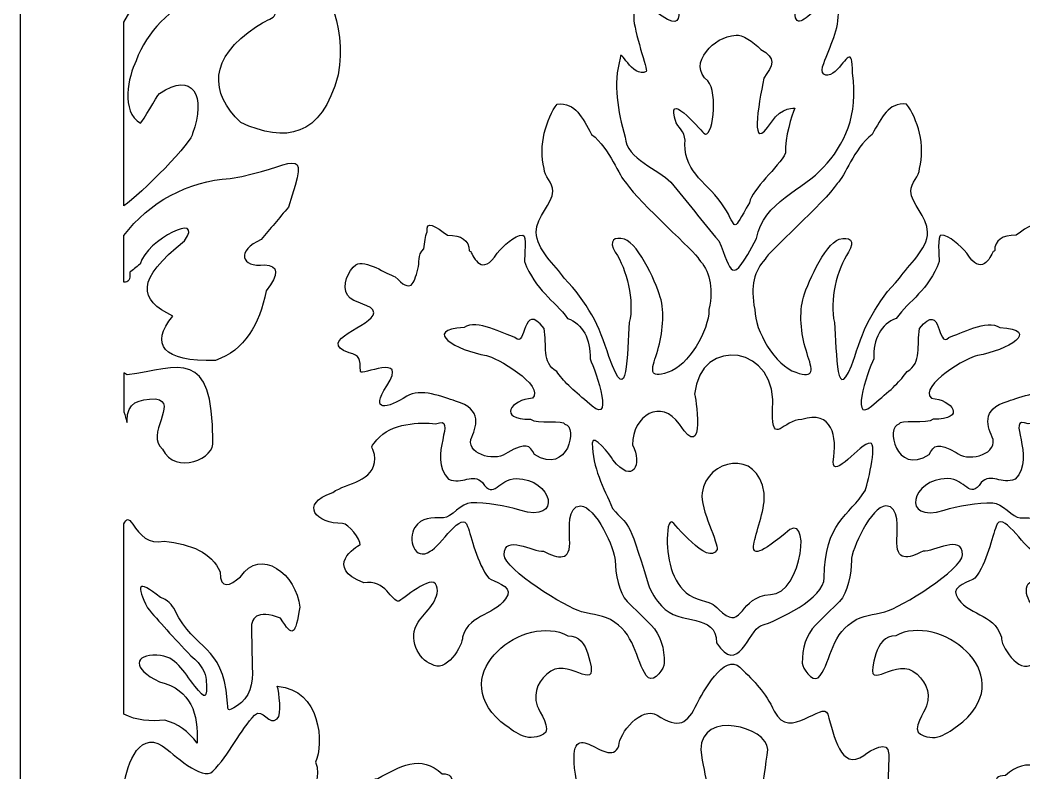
# Model space of a CAD drawing. Header units: centimetres. Extents: x 14.4 to 27, y -9 to -1.5.
# Drawn here: x 14.398 to 17.657, y -6.099 to -3.654 of the extents above; entities that cross this region are included whole.
import ezdxf

# ---------------------------------------------------------------- set-up
doc = ezdxf.new("R2010")
doc.units = ezdxf.units.CM
doc.header["$MEASUREMENT"] = 0
doc.layers.add('layer 1', color=7, linetype='Continuous')

msp = doc.modelspace()

# ---------------------------------------------------------------- linework, layer by layer
at = {"layer": 'layer 1', "color": 250, "lineweight": 30}
for points, knots in [([(14.66247, -9.00021), (14.66247, -9.00021), (14.39842, -9.00021), (14.39842, -9.00021), (14.39842, -9.00021), (14.39842, -9.00021), (14.39842, -1.48079), (14.39842, -1.48079), (14.39842, -1.48079), (14.39842, -1.48079), (26.99977, -1.48079), (26.99977, -1.48079), (26.99977, -1.48079), (26.99977, -1.48079), (26.99977, -9.00021), (26.99977, -9.00021), (26.99977, -9.00021), (26.99977, -9.00021), (14.66247, -9.00021), (14.66247, -9.00021)], [0, 0, 0, 0, 0.1666667, 0.1666667, 0.1666667, 0.1666667, 0.3333333, 0.3333333, 0.3333333, 0.3333333, 0.5, 0.5, 0.5, 0.5, 0.6666667, 0.6666667, 0.6666667, 0.6666667, 1, 1, 1, 1]), ([(14.73547, -4.25667), (14.78879, -4.22227), (14.9636, -4.04274), (14.95831, -4.02221), (14.95831, -4.02221), (15.00318, -3.9032), (14.95957, -3.81629), (14.85093, -3.89236), (14.85093, -3.89236), (14.8411, -3.90265), (14.79721, -3.9813), (14.78894, -3.98916), (14.78894, -3.98916), (14.72484, -3.95173), (14.74934, -3.83628), (14.77518, -3.78596), (14.77518, -3.78596), (14.80954, -3.68801), (14.88703, -3.62138), (14.97898, -3.56525), (14.97898, -3.56525), (15.08465, -3.50119), (15.15784, -3.5075), (15.20588, -3.58372), (15.20588, -3.58372), (15.24914, -3.65237), (15.2217, -3.63783), (15.16627, -3.67462), (15.16627, -3.67462), (15.00975, -3.77851), (15.0135, -3.88911), (15.11456, -3.98635), (15.11456, -3.98635), (15.25956, -4.05344), (15.37632, -4.0359), (15.43092, -3.8322), (15.43092, -3.8322), (15.45728, -3.65988), (15.39952, -3.52953), (15.2652, -3.43741), (15.2652, -3.43741), (15.02487, -3.32785), (14.8534, -3.44562), (14.73547, -3.66047), (14.73547, -3.66047), (14.73547, -3.66047), (14.73547, -4.25667), (14.73547, -4.25667)], [0, 0, 0, 0, 0.0769231, 0.0769231, 0.0769231, 0.0769231, 0.1538462, 0.1538462, 0.1538462, 0.1538462, 0.2307692, 0.2307692, 0.2307692, 0.2307692, 0.3076923, 0.3076923, 0.3076923, 0.3076923, 0.3846154, 0.3846154, 0.3846154, 0.3846154, 0.4615385, 0.4615385, 0.4615385, 0.4615385, 0.5384615, 0.5384615, 0.5384615, 0.5384615, 0.6153846, 0.6153846, 0.6153846, 0.6153846, 0.6923077, 0.6923077, 0.6923077, 0.6923077, 0.7692308, 0.7692308, 0.7692308, 0.7692308, 0.8461538, 0.8461538, 0.8461538, 0.8461538, 1, 1, 1, 1]), ([(16.72741, -3.40986), (16.75968, -3.5029), (16.85759, -3.49962), (16.86283, -3.5126), (16.86283, -3.5126), (16.89221, -3.51131), (16.9188, -3.54802), (16.91489, -3.58552), (16.91489, -3.58552), (16.89429, -3.78344), (17.03056, -3.49488), (17.05445, -3.63332), (17.05445, -3.63332), (17.05445, -3.69496), (17.02123, -3.7489), (17.00335, -3.8054), (17.00335, -3.8054), (16.99313, -3.83879), (17.02634, -3.83879), (17.04423, -3.82082), (17.04423, -3.82082), (17.08255, -3.78229), (17.10044, -3.73605), (17.10044, -3.82595), (17.10044, -3.82595), (17.12096, -3.96215), (17.07332, -4.06151), (17.00591, -4.1316), (17.00591, -4.1316), (16.94531, -4.20283), (16.80863, -4.24577), (16.78874, -4.36276), (16.78874, -4.36276), (16.70255, -4.52813), (16.70943, -4.46815), (16.6661, -4.37047), (16.6661, -4.37047), (16.61159, -4.30796), (16.56475, -4.2429), (16.51024, -4.1804), (16.51024, -4.1804), (16.47192, -4.1393), (16.36717, -4.10591), (16.36206, -4.034), (16.36206, -4.034), (16.33899, -3.94838), (16.32192, -3.86276), (16.34673, -3.77715), (16.34673, -3.77715), (16.34418, -3.73862), (16.38505, -3.84393), (16.43104, -3.82082), (16.43104, -3.82082), (16.43615, -3.81824), (16.39016, -3.68725), (16.39016, -3.64616), (16.39016, -3.64616), (16.39016, -3.55883), (16.44126, -3.61277), (16.48214, -3.64102), (16.48214, -3.64102), (16.58945, -3.71294), (16.49492, -3.53828), (16.55112, -3.5203), (16.55112, -3.5203), (16.63672, -3.52673), (16.6759, -3.43084), (16.72741, -3.40986)], [0, 0, 0, 0, 0.0555556, 0.0555556, 0.0555556, 0.0555556, 0.1111111, 0.1111111, 0.1111111, 0.1111111, 0.1666667, 0.1666667, 0.1666667, 0.1666667, 0.2222222, 0.2222222, 0.2222222, 0.2222222, 0.2777778, 0.2777778, 0.2777778, 0.2777778, 0.3333333, 0.3333333, 0.3333333, 0.3333333, 0.3888889, 0.3888889, 0.3888889, 0.3888889, 0.4444444, 0.4444444, 0.4444444, 0.4444444, 0.5, 0.5, 0.5, 0.5, 0.5555556, 0.5555556, 0.5555556, 0.5555556, 0.6111111, 0.6111111, 0.6111111, 0.6111111, 0.6666667, 0.6666667, 0.6666667, 0.6666667, 0.7222222, 0.7222222, 0.7222222, 0.7222222, 0.7777778, 0.7777778, 0.7777778, 0.7777778, 0.8333333, 0.8333333, 0.8333333, 0.8333333, 0.8888889, 0.8888889, 0.8888889, 0.8888889, 1, 1, 1, 1]), ([(16.80243, -3.74904), (16.7786, -3.72382), (16.74018, -3.70004), (16.72231, -3.70266), (16.72231, -3.70266), (16.68333, -3.70546), (16.64728, -3.72746), (16.62689, -3.75571), (16.62689, -3.75571), (16.59975, -3.78762), (16.59749, -3.82421), (16.63033, -3.85164), (16.63033, -3.85164), (16.6661, -3.88759), (16.64566, -4.04941), (16.61755, -4.02116), (16.61755, -4.02116), (16.60223, -4.00575), (16.4898, -3.87218), (16.52813, -3.98776), (16.52813, -3.98776), (16.54095, -4.01083), (16.56025, -4.01969), (16.55623, -4.05711), (16.55623, -4.05711), (16.55572, -4.15246), (16.63375, -4.18382), (16.68316, -4.26072), (16.68316, -4.26072), (16.72876, -4.3317), (16.70657, -4.3482), (16.76574, -4.24718), (16.76574, -4.24718), (16.77604, -4.1998), (16.8586, -4.13337), (16.88327, -4.08536), (16.88327, -4.08536), (16.87998, -4.03574), (16.90344, -3.96374), (16.91287, -3.93968), (16.91287, -3.93968), (16.91542, -3.93968), (16.87049, -3.93383), (16.83728, -3.9852), (16.83728, -3.9852), (16.76334, -4.09572), (16.79597, -3.9306), (16.81221, -3.84207), (16.81221, -3.84207), (16.84201, -3.80132), (16.85456, -3.77691), (16.80243, -3.74904)], [0, 0, 0, 0, 0.0714286, 0.0714286, 0.0714286, 0.0714286, 0.1428571, 0.1428571, 0.1428571, 0.1428571, 0.2142857, 0.2142857, 0.2142857, 0.2142857, 0.2857143, 0.2857143, 0.2857143, 0.2857143, 0.3571429, 0.3571429, 0.3571429, 0.3571429, 0.4285714, 0.4285714, 0.4285714, 0.4285714, 0.5, 0.5, 0.5, 0.5, 0.5714286, 0.5714286, 0.5714286, 0.5714286, 0.6428571, 0.6428571, 0.6428571, 0.6428571, 0.7142857, 0.7142857, 0.7142857, 0.7142857, 0.7857143, 0.7857143, 0.7857143, 0.7857143, 0.8571429, 0.8571429, 0.8571429, 0.8571429, 1, 1, 1, 1]), ([(16.14178, -3.92669), (16.10666, -3.9724), (16.07926, -4.06258), (16.09986, -4.13564), (16.09986, -4.13564), (16.09986, -4.16198), (16.12781, -4.18129), (16.12781, -4.20939), (16.12781, -4.20939), (16.12781, -4.24977), (16.07366, -4.29191), (16.07366, -4.34284), (16.07366, -4.34284), (16.07366, -4.39902), (16.13654, -4.44994), (16.16449, -4.49209), (16.16449, -4.49209), (16.23938, -4.5693), (16.27982, -4.64658), (16.30946, -4.74669), (16.30946, -4.74669), (16.3742, -4.93036), (16.36714, -4.73006), (16.37583, -4.63607), (16.37583, -4.63607), (16.3933, -4.56583), (16.3671, -4.46224), (16.33042, -4.4078), (16.33042, -4.4078), (16.30597, -4.37093), (16.32867, -4.35513), (16.36011, -4.36566), (16.36011, -4.36566), (16.40902, -4.38147), (16.4684, -4.52018), (16.47888, -4.56233), (16.47888, -4.56233), (16.49111, -4.61676), (16.48237, -4.68348), (16.46491, -4.73615), (16.46491, -4.73615), (16.44745, -4.79059), (16.43696, -4.81868), (16.50159, -4.79761), (16.50159, -4.79761), (16.56797, -4.77654), (16.63434, -4.66241), (16.63434, -4.59393), (16.63434, -4.59393), (16.65064, -4.51725), (16.63491, -4.46633), (16.60115, -4.43063), (16.60115, -4.43063), (16.59488, -4.40993), (16.40772, -4.24743), (16.3671, -4.1848), (16.3671, -4.1848), (16.34077, -4.16054), (16.31428, -4.07319), (16.25357, -4.02502), (16.25357, -4.02502), (16.22184, -3.96997), (16.20204, -3.92138), (16.14178, -3.92669)], [0, 0, 0, 0, 0.0588235, 0.0588235, 0.0588235, 0.0588235, 0.1176471, 0.1176471, 0.1176471, 0.1176471, 0.1764706, 0.1764706, 0.1764706, 0.1764706, 0.2352941, 0.2352941, 0.2352941, 0.2352941, 0.2941176, 0.2941176, 0.2941176, 0.2941176, 0.3529412, 0.3529412, 0.3529412, 0.3529412, 0.4117647, 0.4117647, 0.4117647, 0.4117647, 0.4705882, 0.4705882, 0.4705882, 0.4705882, 0.5294118, 0.5294118, 0.5294118, 0.5294118, 0.5882353, 0.5882353, 0.5882353, 0.5882353, 0.6470588, 0.6470588, 0.6470588, 0.6470588, 0.7058824, 0.7058824, 0.7058824, 0.7058824, 0.7647059, 0.7647059, 0.7647059, 0.7647059, 0.8235294, 0.8235294, 0.8235294, 0.8235294, 0.8823529, 0.8823529, 0.8823529, 0.8823529, 1, 1, 1, 1]), ([(17.2758, -3.92669), (17.31092, -3.9724), (17.33831, -4.06258), (17.31772, -4.13564), (17.31772, -4.13564), (17.31772, -4.16198), (17.28977, -4.18129), (17.28977, -4.20939), (17.28977, -4.20939), (17.28977, -4.24977), (17.34392, -4.29191), (17.34392, -4.34284), (17.34392, -4.34284), (17.34392, -4.39902), (17.28104, -4.44994), (17.25309, -4.49209), (17.25309, -4.49209), (17.1782, -4.5693), (17.13776, -4.64658), (17.10812, -4.74669), (17.10812, -4.74669), (17.04338, -4.93036), (17.05045, -4.73006), (17.04175, -4.63607), (17.04175, -4.63607), (17.02428, -4.56583), (17.05048, -4.46224), (17.08716, -4.4078), (17.08716, -4.4078), (17.11161, -4.37093), (17.08891, -4.35513), (17.05746, -4.36566), (17.05746, -4.36566), (17.00856, -4.38147), (16.94917, -4.52018), (16.9387, -4.56233), (16.9387, -4.56233), (16.92647, -4.61676), (16.9352, -4.68348), (16.95267, -4.73615), (16.95267, -4.73615), (16.97014, -4.79059), (16.98062, -4.81868), (16.91599, -4.79761), (16.91599, -4.79761), (16.84962, -4.77654), (16.78324, -4.66241), (16.78324, -4.59393), (16.78324, -4.59393), (16.76694, -4.51725), (16.78266, -4.46633), (16.81643, -4.43063), (16.81643, -4.43063), (16.8227, -4.40993), (17.00985, -4.24743), (17.05048, -4.1848), (17.05048, -4.1848), (17.07681, -4.16054), (17.10329, -4.07319), (17.16401, -4.02502), (17.16401, -4.02502), (17.19574, -3.96997), (17.21553, -3.92138), (17.2758, -3.92669)], [0, 0, 0, 0, 0.0588235, 0.0588235, 0.0588235, 0.0588235, 0.1176471, 0.1176471, 0.1176471, 0.1176471, 0.1764706, 0.1764706, 0.1764706, 0.1764706, 0.2352941, 0.2352941, 0.2352941, 0.2352941, 0.2941176, 0.2941176, 0.2941176, 0.2941176, 0.3529412, 0.3529412, 0.3529412, 0.3529412, 0.4117647, 0.4117647, 0.4117647, 0.4117647, 0.4705882, 0.4705882, 0.4705882, 0.4705882, 0.5294118, 0.5294118, 0.5294118, 0.5294118, 0.5882353, 0.5882353, 0.5882353, 0.5882353, 0.6470588, 0.6470588, 0.6470588, 0.6470588, 0.7058824, 0.7058824, 0.7058824, 0.7058824, 0.7647059, 0.7647059, 0.7647059, 0.7647059, 0.8235294, 0.8235294, 0.8235294, 0.8235294, 0.8823529, 0.8823529, 0.8823529, 0.8823529, 1, 1, 1, 1]), ([(14.73547, -4.50452), (14.75029, -4.50686), (14.75667, -4.49615), (14.75463, -4.47239), (14.75463, -4.47239), (14.76428, -4.46575), (14.7753, -4.45702), (14.7877, -4.44614), (14.7877, -4.44614), (14.80961, -4.36593), (14.99786, -4.27608), (14.93261, -4.37054), (14.93261, -4.37054), (14.77327, -4.49706), (14.78178, -4.56217), (14.89452, -4.61491), (14.89452, -4.61491), (14.81818, -4.70614), (14.86092, -4.76495), (15.03314, -4.75894), (15.03314, -4.75894), (15.12654, -4.72596), (15.17476, -4.64357), (15.19763, -4.53346), (15.19763, -4.53346), (15.23955, -4.47839), (15.23781, -4.45016), (15.19241, -4.44875), (15.19241, -4.44875), (15.11391, -4.45862), (15.10043, -4.40173), (15.18066, -4.36664), (15.18066, -4.36664), (15.21025, -4.33101), (15.23984, -4.29708), (15.26944, -4.26145), (15.26944, -4.26145), (15.34455, -4.03493), (15.2881, -4.1367), (15.08073, -4.1679), (15.08073, -4.1679), (14.94196, -4.17745), (14.8169, -4.24464), (14.73547, -4.35376), (14.73547, -4.35376), (14.73547, -4.35376), (14.73547, -4.50452), (14.73547, -4.50452)], [0, 0, 0, 0, 0.0769231, 0.0769231, 0.0769231, 0.0769231, 0.1538462, 0.1538462, 0.1538462, 0.1538462, 0.2307692, 0.2307692, 0.2307692, 0.2307692, 0.3076923, 0.3076923, 0.3076923, 0.3076923, 0.3846154, 0.3846154, 0.3846154, 0.3846154, 0.4615385, 0.4615385, 0.4615385, 0.4615385, 0.5384615, 0.5384615, 0.5384615, 0.5384615, 0.6153846, 0.6153846, 0.6153846, 0.6153846, 0.6923077, 0.6923077, 0.6923077, 0.6923077, 0.7692308, 0.7692308, 0.7692308, 0.7692308, 0.8461538, 0.8461538, 0.8461538, 0.8461538, 1, 1, 1, 1]), ([(15.94658, -4.41053), (15.89861, -4.48841), (15.87016, -4.42509), (15.86112, -4.40505), (15.86112, -4.40505), (15.85937, -4.40417), (15.85572, -4.4043), (15.85576, -4.40221), (15.85576, -4.40221), (15.85638, -4.37096), (15.83088, -4.35068), (15.78583, -4.3527), (15.78583, -4.3527), (15.74713, -4.32358), (15.71478, -4.30224), (15.71932, -4.34108), (15.71932, -4.34108), (15.71419, -4.3566), (15.71143, -4.376), (15.70937, -4.39622), (15.70937, -4.39622), (15.68664, -4.4177), (15.6958, -4.44148), (15.68982, -4.4622), (15.68982, -4.4622), (15.67565, -4.5113), (15.66875, -4.54331), (15.61569, -4.48729), (15.61569, -4.48729), (15.58842, -4.47998), (15.51933, -4.42881), (15.48842, -4.44892), (15.48842, -4.44892), (15.4648, -4.46536), (15.44116, -4.51654), (15.46116, -4.54761), (15.46116, -4.54761), (15.47934, -4.57502), (15.54661, -4.57685), (15.54661, -4.60427), (15.54661, -4.60427), (15.54661, -4.6463), (15.35208, -4.69565), (15.46661, -4.73403), (15.46661, -4.73403), (15.50115, -4.745), (15.50297, -4.7523), (15.50297, -4.79434), (15.50297, -4.79434), (15.50297, -4.81262), (15.66115, -4.73037), (15.58842, -4.84186), (15.58842, -4.84186), (15.53206, -4.92776), (15.59024, -4.91679), (15.65387, -4.87476), (15.65387, -4.87476), (15.69568, -4.84734), (15.77386, -4.87841), (15.81204, -4.89121), (15.81204, -4.89121), (15.90355, -4.9174), (15.87809, -4.97589), (15.86112, -5.01549), (15.86112, -5.01549), (15.85144, -5.0691), (15.94961, -5.0892), (15.98112, -5.05752), (15.98112, -5.05752), (16.04088, -5.02411), (16.0532, -5.034), (16.06838, -5.06483), (16.06838, -5.06483), (16.17806, -5.13361), (16.20964, -4.97223), (16.16656, -4.96614), (16.16656, -4.96614), (16.16656, -4.94969), (16.07384, -4.96797), (16.05566, -4.94969), (16.05566, -4.94969), (15.94517, -4.95203), (15.99304, -4.88528), (16.06111, -4.88207), (16.06111, -4.88207), (16.10486, -4.84064), (15.93979, -4.74588), (15.91203, -4.74316), (15.91203, -4.74316), (15.81371, -4.7269), (15.70172, -4.65988), (15.83931, -4.65178), (15.83931, -4.65178), (15.88112, -4.62437), (15.96657, -4.67189), (16.00475, -4.68468), (16.00475, -4.68468), (16.04382, -4.72442), (16.02563, -4.56085), (16.09929, -4.65544), (16.09929, -4.65544), (16.11, -4.70962), (16.0903, -4.76607), (16.14012, -4.79537), (16.14012, -4.79537), (16.1608, -4.82406), (16.19115, -4.85492), (16.23928, -4.89304), (16.23928, -4.89304), (16.33429, -4.99065), (16.26763, -4.79265), (16.24838, -4.75413), (16.24838, -4.75413), (16.2503, -4.68946), (16.2248, -4.64075), (16.17565, -4.62254), (16.17565, -4.62254), (16.13232, -4.56405), (16.07111, -4.53116), (16.03566, -4.43795), (16.03566, -4.43795), (16.03566, -4.42333), (16.04293, -4.35205), (16.03021, -4.35205), (16.03021, -4.35205), (16.00294, -4.35205), (15.96839, -4.38677), (15.94658, -4.41053)], [0, 0, 0, 0, 0.030303, 0.030303, 0.030303, 0.030303, 0.0606061, 0.0606061, 0.0606061, 0.0606061, 0.0909091, 0.0909091, 0.0909091, 0.0909091, 0.1212121, 0.1212121, 0.1212121, 0.1212121, 0.1515152, 0.1515152, 0.1515152, 0.1515152, 0.1818182, 0.1818182, 0.1818182, 0.1818182, 0.2121212, 0.2121212, 0.2121212, 0.2121212, 0.2424242, 0.2424242, 0.2424242, 0.2424242, 0.2727273, 0.2727273, 0.2727273, 0.2727273, 0.3030303, 0.3030303, 0.3030303, 0.3030303, 0.3333333, 0.3333333, 0.3333333, 0.3333333, 0.3636364, 0.3636364, 0.3636364, 0.3636364, 0.3939394, 0.3939394, 0.3939394, 0.3939394, 0.4242424, 0.4242424, 0.4242424, 0.4242424, 0.4545455, 0.4545455, 0.4545455, 0.4545455, 0.4848485, 0.4848485, 0.4848485, 0.4848485, 0.5151515, 0.5151515, 0.5151515, 0.5151515, 0.5454545, 0.5454545, 0.5454545, 0.5454545, 0.5757576, 0.5757576, 0.5757576, 0.5757576, 0.6060606, 0.6060606, 0.6060606, 0.6060606, 0.6363636, 0.6363636, 0.6363636, 0.6363636, 0.6666667, 0.6666667, 0.6666667, 0.6666667, 0.6969697, 0.6969697, 0.6969697, 0.6969697, 0.7272727, 0.7272727, 0.7272727, 0.7272727, 0.7575758, 0.7575758, 0.7575758, 0.7575758, 0.7878788, 0.7878788, 0.7878788, 0.7878788, 0.8181818, 0.8181818, 0.8181818, 0.8181818, 0.8484848, 0.8484848, 0.8484848, 0.8484848, 0.8787879, 0.8787879, 0.8787879, 0.8787879, 0.9090909, 0.9090909, 0.9090909, 0.9090909, 0.9393939, 0.9393939, 0.9393939, 0.9393939, 1, 1, 1, 1]), ([(17.471, -4.41053), (17.51897, -4.48841), (17.54741, -4.42509), (17.55645, -4.40505), (17.55645, -4.40505), (17.55821, -4.40417), (17.56186, -4.4043), (17.56182, -4.40221), (17.56182, -4.40221), (17.5612, -4.37096), (17.5867, -4.35068), (17.63174, -4.3527), (17.63174, -4.3527), (17.67044, -4.32358), (17.7028, -4.30224), (17.69826, -4.34108), (17.69826, -4.34108), (17.70339, -4.3566), (17.70615, -4.376), (17.70822, -4.39622), (17.70822, -4.39622), (17.73094, -4.4177), (17.72178, -4.44148), (17.72776, -4.4622), (17.72776, -4.4622), (17.74192, -4.5113), (17.74882, -4.54331), (17.80189, -4.48729), (17.80189, -4.48729), (17.82916, -4.47998), (17.89824, -4.42881), (17.92915, -4.44892), (17.92915, -4.44892), (17.95279, -4.46536), (17.97642, -4.51654), (17.95642, -4.54761), (17.95642, -4.54761), (17.93824, -4.57502), (17.87097, -4.57685), (17.87097, -4.60427), (17.87097, -4.60427), (17.87097, -4.6463), (18.0655, -4.69565), (17.95097, -4.73403), (17.95097, -4.73403), (17.91643, -4.745), (17.91461, -4.7523), (17.91461, -4.79434), (17.91461, -4.79434), (17.91461, -4.81262), (17.75644, -4.73037), (17.82916, -4.84186), (17.82916, -4.84186), (17.88552, -4.92776), (17.82734, -4.91679), (17.76371, -4.87476), (17.76371, -4.87476), (17.72189, -4.84734), (17.64372, -4.87841), (17.60554, -4.89121), (17.60554, -4.89121), (17.51403, -4.9174), (17.53948, -4.97589), (17.55645, -5.01549), (17.55645, -5.01549), (17.56615, -5.0691), (17.46797, -5.0892), (17.43646, -5.05752), (17.43646, -5.05752), (17.3767, -5.02411), (17.36438, -5.034), (17.34919, -5.06483), (17.34919, -5.06483), (17.23952, -5.13361), (17.20794, -4.97223), (17.25102, -4.96614), (17.25102, -4.96614), (17.25102, -4.94969), (17.34374, -4.96797), (17.36192, -4.94969), (17.36192, -4.94969), (17.4724, -4.95203), (17.42454, -4.88528), (17.35646, -4.88207), (17.35646, -4.88207), (17.31271, -4.84064), (17.4778, -4.74588), (17.50555, -4.74316), (17.50555, -4.74316), (17.60386, -4.7269), (17.71586, -4.65988), (17.57827, -4.65178), (17.57827, -4.65178), (17.53646, -4.62437), (17.451, -4.67189), (17.41282, -4.68468), (17.41282, -4.68468), (17.37375, -4.72442), (17.39194, -4.56085), (17.31828, -4.65544), (17.31828, -4.65544), (17.30758, -4.70962), (17.32727, -4.76607), (17.27746, -4.79537), (17.27746, -4.79537), (17.25678, -4.82406), (17.22643, -4.85492), (17.1783, -4.89304), (17.1783, -4.89304), (17.08329, -4.99065), (17.14995, -4.79265), (17.16921, -4.75413), (17.16921, -4.75413), (17.16729, -4.68946), (17.19278, -4.64075), (17.24193, -4.62254), (17.24193, -4.62254), (17.28525, -4.56405), (17.34647, -4.53116), (17.38192, -4.43795), (17.38192, -4.43795), (17.38192, -4.42333), (17.37464, -4.35205), (17.38737, -4.35205), (17.38737, -4.35205), (17.41465, -4.35205), (17.44919, -4.38677), (17.471, -4.41053)], [0, 0, 0, 0, 0.030303, 0.030303, 0.030303, 0.030303, 0.0606061, 0.0606061, 0.0606061, 0.0606061, 0.0909091, 0.0909091, 0.0909091, 0.0909091, 0.1212121, 0.1212121, 0.1212121, 0.1212121, 0.1515152, 0.1515152, 0.1515152, 0.1515152, 0.1818182, 0.1818182, 0.1818182, 0.1818182, 0.2121212, 0.2121212, 0.2121212, 0.2121212, 0.2424242, 0.2424242, 0.2424242, 0.2424242, 0.2727273, 0.2727273, 0.2727273, 0.2727273, 0.3030303, 0.3030303, 0.3030303, 0.3030303, 0.3333333, 0.3333333, 0.3333333, 0.3333333, 0.3636364, 0.3636364, 0.3636364, 0.3636364, 0.3939394, 0.3939394, 0.3939394, 0.3939394, 0.4242424, 0.4242424, 0.4242424, 0.4242424, 0.4545455, 0.4545455, 0.4545455, 0.4545455, 0.4848485, 0.4848485, 0.4848485, 0.4848485, 0.5151515, 0.5151515, 0.5151515, 0.5151515, 0.5454545, 0.5454545, 0.5454545, 0.5454545, 0.5757576, 0.5757576, 0.5757576, 0.5757576, 0.6060606, 0.6060606, 0.6060606, 0.6060606, 0.6363636, 0.6363636, 0.6363636, 0.6363636, 0.6666667, 0.6666667, 0.6666667, 0.6666667, 0.6969697, 0.6969697, 0.6969697, 0.6969697, 0.7272727, 0.7272727, 0.7272727, 0.7272727, 0.7575758, 0.7575758, 0.7575758, 0.7575758, 0.7878788, 0.7878788, 0.7878788, 0.7878788, 0.8181818, 0.8181818, 0.8181818, 0.8181818, 0.8484848, 0.8484848, 0.8484848, 0.8484848, 0.8787879, 0.8787879, 0.8787879, 0.8787879, 0.9090909, 0.9090909, 0.9090909, 0.9090909, 0.9393939, 0.9393939, 0.9393939, 0.9393939, 1, 1, 1, 1]), ([(16.5876, -4.86912), (16.60455, -4.67695), (16.86402, -4.70783), (16.84019, -4.92502), (16.84019, -4.92502), (16.84019, -5.04), (16.87514, -4.95057), (16.9355, -4.95057), (16.9355, -4.95057), (17.03398, -4.92049), (17.05199, -5.00436), (17.03717, -5.0879), (17.03717, -5.0879), (17.03717, -5.14859), (17.12613, -5.02722), (17.1579, -5.02722), (17.1579, -5.02722), (17.18332, -5.02722), (17.14519, -5.17414), (17.14202, -5.18053), (17.14202, -5.18053), (17.09119, -5.26373), (17.00857, -5.28563), (17.00857, -5.46479), (17.00857, -5.46479), (17.00857, -5.53186), (16.85925, -5.60213), (16.80206, -5.62129), (16.80206, -5.62129), (16.76394, -5.63407), (16.72898, -5.78737), (16.65909, -5.67559), (16.65909, -5.67559), (16.65909, -5.57695), (16.53906, -5.62305), (16.48012, -5.55616), (16.48012, -5.55616), (16.46292, -5.53663), (16.44565, -5.51229), (16.43681, -5.48401), (16.43681, -5.48401), (16.36772, -5.25333), (16.3748, -5.30635), (16.3216, -5.23946), (16.3216, -5.23946), (16.29263, -5.1715), (16.25559, -5.10922), (16.25559, -5.02722), (16.25559, -5.02722), (16.25559, -4.99209), (16.31596, -5.06874), (16.32231, -5.08152), (16.32231, -5.08152), (16.38797, -5.16562), (16.41975, -5.09535), (16.38586, -5.03361), (16.38586, -5.03361), (16.38586, -4.93779), (16.48117, -4.8803), (16.53836, -4.96654), (16.53836, -4.96654), (16.62732, -5.10068), (16.58919, -4.86433), (16.5876, -4.86912)], [0, 0, 0, 0, 0.0588235, 0.0588235, 0.0588235, 0.0588235, 0.1176471, 0.1176471, 0.1176471, 0.1176471, 0.1764706, 0.1764706, 0.1764706, 0.1764706, 0.2352941, 0.2352941, 0.2352941, 0.2352941, 0.2941176, 0.2941176, 0.2941176, 0.2941176, 0.3529412, 0.3529412, 0.3529412, 0.3529412, 0.4117647, 0.4117647, 0.4117647, 0.4117647, 0.4705882, 0.4705882, 0.4705882, 0.4705882, 0.5294118, 0.5294118, 0.5294118, 0.5294118, 0.5882353, 0.5882353, 0.5882353, 0.5882353, 0.6470588, 0.6470588, 0.6470588, 0.6470588, 0.7058824, 0.7058824, 0.7058824, 0.7058824, 0.7647059, 0.7647059, 0.7647059, 0.7647059, 0.8235294, 0.8235294, 0.8235294, 0.8235294, 0.8823529, 0.8823529, 0.8823529, 0.8823529, 1, 1, 1, 1]), ([(14.73547, -4.79964), (14.73915, -4.80175), (14.74278, -4.80397), (14.74636, -4.80633), (14.74636, -4.80633), (14.91677, -4.78176), (15.02386, -4.71335), (15.02378, -5.02115), (15.02378, -5.02115), (15.03695, -5.07615), (14.90026, -5.13435), (14.86074, -5.04705), (14.86074, -5.04705), (14.80235, -5.0012), (14.91414, -4.89372), (14.83851, -4.88428), (14.83851, -4.88428), (14.78293, -4.88428), (14.74587, -4.89538), (14.74587, -4.95457), (14.74587, -4.95457), (14.74587, -4.97018), (14.74345, -4.95075), (14.73547, -4.9259), (14.73547, -4.9259), (14.73547, -4.9259), (14.73547, -4.79964), (14.73547, -4.79964)], [0, 0, 0, 0, 0.125, 0.125, 0.125, 0.125, 0.25, 0.25, 0.25, 0.25, 0.375, 0.375, 0.375, 0.375, 0.5, 0.5, 0.5, 0.5, 0.625, 0.625, 0.625, 0.625, 0.75, 0.75, 0.75, 0.75, 1, 1, 1, 1]), ([(15.78946, -5.14456), (15.71614, -5.07215), (15.82585, -4.93505), (15.74665, -4.96492), (15.74665, -4.96492), (15.69926, -4.95949), (15.60119, -4.96056), (15.55679, -5.01732), (15.55679, -5.01732), (15.52515, -5.04913), (15.54935, -5.03603), (15.54935, -5.0772), (15.54935, -5.0772), (15.54935, -5.15392), (15.46, -5.15579), (15.41346, -5.1876), (15.41346, -5.1876), (15.30156, -5.22689), (15.36044, -5.28864), (15.44511, -5.28865), (15.44511, -5.28865), (15.46558, -5.28865), (15.50281, -5.34104), (15.50281, -5.35788), (15.50281, -5.35788), (15.48857, -5.36181), (15.384, -5.43238), (15.51398, -5.48139), (15.51398, -5.48139), (15.58441, -5.46816), (15.6045, -5.54369), (15.62752, -5.54126), (15.62752, -5.54126), (15.63497, -5.53939), (15.73734, -5.4477), (15.75038, -5.49074), (15.75038, -5.49074), (15.76527, -5.53565), (15.71129, -5.57682), (15.69081, -5.60863), (15.69081, -5.60863), (15.65406, -5.65915), (15.69283, -5.73275), (15.73362, -5.74523), (15.73362, -5.74523), (15.7771, -5.77908), (15.83833, -5.68339), (15.83414, -5.65728), (15.83414, -5.65728), (15.8602, -5.57495), (15.94583, -5.59179), (15.98119, -5.52068), (15.98119, -5.52068), (15.99422, -5.49261), (15.93465, -5.47577), (15.91976, -5.46641), (15.91976, -5.46641), (15.88067, -5.41626), (15.86391, -5.33118), (15.85089, -5.298), (15.85089, -5.298), (15.83478, -5.24003), (15.76156, -5.36539), (15.7299, -5.37847), (15.7299, -5.37847), (15.67778, -5.41402), (15.65544, -5.3373), (15.67965, -5.30174), (15.67965, -5.30174), (15.70198, -5.26806), (15.73362, -5.26993), (15.77271, -5.26993), (15.77271, -5.26993), (15.79692, -5.26993), (15.83228, -5.22128), (15.86206, -5.22128), (15.86206, -5.22128), (15.91046, -5.22128), (15.9756, -5.23064), (16.02028, -5.24561), (16.02028, -5.24561), (16.16303, -5.28864), (16.1264, -5.14269), (16.00911, -5.14269), (16.00911, -5.14269), (15.94955, -5.14269), (15.93837, -5.2138), (15.89929, -5.15579), (15.89929, -5.15579), (15.86763, -5.12215), (15.83349, -5.16396), (15.78946, -5.14456)], [0, 0, 0, 0, 0.0416667, 0.0416667, 0.0416667, 0.0416667, 0.0833333, 0.0833333, 0.0833333, 0.0833333, 0.125, 0.125, 0.125, 0.125, 0.1666667, 0.1666667, 0.1666667, 0.1666667, 0.2083333, 0.2083333, 0.2083333, 0.2083333, 0.25, 0.25, 0.25, 0.25, 0.2916667, 0.2916667, 0.2916667, 0.2916667, 0.3333333, 0.3333333, 0.3333333, 0.3333333, 0.375, 0.375, 0.375, 0.375, 0.4166667, 0.4166667, 0.4166667, 0.4166667, 0.4583333, 0.4583333, 0.4583333, 0.4583333, 0.5, 0.5, 0.5, 0.5, 0.5416667, 0.5416667, 0.5416667, 0.5416667, 0.5833333, 0.5833333, 0.5833333, 0.5833333, 0.625, 0.625, 0.625, 0.625, 0.6666667, 0.6666667, 0.6666667, 0.6666667, 0.7083333, 0.7083333, 0.7083333, 0.7083333, 0.75, 0.75, 0.75, 0.75, 0.7916667, 0.7916667, 0.7916667, 0.7916667, 0.8333333, 0.8333333, 0.8333333, 0.8333333, 0.875, 0.875, 0.875, 0.875, 0.9166667, 0.9166667, 0.9166667, 0.9166667, 1, 1, 1, 1]), ([(17.62811, -5.14456), (17.70143, -5.07215), (17.59173, -4.93505), (17.67093, -4.96492), (17.67093, -4.96492), (17.71833, -4.95949), (17.81639, -4.96056), (17.86079, -5.01732), (17.86079, -5.01732), (17.89244, -5.04913), (17.86824, -5.03603), (17.86824, -5.0772), (17.86824, -5.0772), (17.86824, -5.15392), (17.95758, -5.15579), (18.00412, -5.1876), (18.00412, -5.1876), (18.11603, -5.22689), (18.05714, -5.28864), (17.97247, -5.28865), (17.97247, -5.28865), (17.95199, -5.28865), (17.91477, -5.34104), (17.91477, -5.35788), (17.91477, -5.35788), (17.92901, -5.36181), (18.03358, -5.43238), (17.9036, -5.48139), (17.9036, -5.48139), (17.83317, -5.46816), (17.81308, -5.54369), (17.79005, -5.54126), (17.79005, -5.54126), (17.78261, -5.53939), (17.68023, -5.4477), (17.6672, -5.49074), (17.6672, -5.49074), (17.65231, -5.53565), (17.70629, -5.57682), (17.72677, -5.60863), (17.72677, -5.60863), (17.76352, -5.65915), (17.72475, -5.73275), (17.68395, -5.74523), (17.68395, -5.74523), (17.64049, -5.77908), (17.57925, -5.68339), (17.58344, -5.65728), (17.58344, -5.65728), (17.55738, -5.57495), (17.47176, -5.59179), (17.43639, -5.52068), (17.43639, -5.52068), (17.42336, -5.49261), (17.48293, -5.47577), (17.49781, -5.46641), (17.49781, -5.46641), (17.53692, -5.41626), (17.55366, -5.33118), (17.56668, -5.298), (17.56668, -5.298), (17.5828, -5.24003), (17.65602, -5.36539), (17.68767, -5.37847), (17.68767, -5.37847), (17.73979, -5.41402), (17.76213, -5.3373), (17.73794, -5.30174), (17.73794, -5.30174), (17.7156, -5.26806), (17.68395, -5.26993), (17.64487, -5.26993), (17.64487, -5.26993), (17.62067, -5.26993), (17.5853, -5.22128), (17.55552, -5.22128), (17.55552, -5.22128), (17.50712, -5.22128), (17.44197, -5.23064), (17.3973, -5.24561), (17.3973, -5.24561), (17.25455, -5.28864), (17.29117, -5.14269), (17.40847, -5.14269), (17.40847, -5.14269), (17.46804, -5.14269), (17.4792, -5.2138), (17.51829, -5.15579), (17.51829, -5.15579), (17.54995, -5.12215), (17.58408, -5.16396), (17.62811, -5.14456)], [0, 0, 0, 0, 0.0416667, 0.0416667, 0.0416667, 0.0416667, 0.0833333, 0.0833333, 0.0833333, 0.0833333, 0.125, 0.125, 0.125, 0.125, 0.1666667, 0.1666667, 0.1666667, 0.1666667, 0.2083333, 0.2083333, 0.2083333, 0.2083333, 0.25, 0.25, 0.25, 0.25, 0.2916667, 0.2916667, 0.2916667, 0.2916667, 0.3333333, 0.3333333, 0.3333333, 0.3333333, 0.375, 0.375, 0.375, 0.375, 0.4166667, 0.4166667, 0.4166667, 0.4166667, 0.4583333, 0.4583333, 0.4583333, 0.4583333, 0.5, 0.5, 0.5, 0.5, 0.5416667, 0.5416667, 0.5416667, 0.5416667, 0.5833333, 0.5833333, 0.5833333, 0.5833333, 0.625, 0.625, 0.625, 0.625, 0.6666667, 0.6666667, 0.6666667, 0.6666667, 0.7083333, 0.7083333, 0.7083333, 0.7083333, 0.75, 0.75, 0.75, 0.75, 0.7916667, 0.7916667, 0.7916667, 0.7916667, 0.8333333, 0.8333333, 0.8333333, 0.8333333, 0.875, 0.875, 0.875, 0.875, 0.9166667, 0.9166667, 0.9166667, 0.9166667, 1, 1, 1, 1]), ([(16.612, -5.18909), (16.62735, -5.0792), (16.79421, -5.04424), (16.81324, -5.1897), (16.81324, -5.1897), (16.82557, -5.28387), (16.69233, -5.47661), (16.88149, -5.32106), (16.88149, -5.32106), (16.97045, -5.23163), (16.93868, -5.51909), (16.83383, -5.51909), (16.83383, -5.51909), (16.73275, -5.52591), (16.74386, -5.63341), (16.67876, -5.5786), (16.67876, -5.5786), (16.64533, -5.55048), (16.65258, -5.54865), (16.60954, -5.53803), (16.60954, -5.53803), (16.53199, -5.51891), (16.50474, -5.43878), (16.49982, -5.36638), (16.49982, -5.36638), (16.49737, -5.33031), (16.50013, -5.28273), (16.51294, -5.28273), (16.51294, -5.28273), (16.5193, -5.28273), (16.63198, -5.43079), (16.66057, -5.3733), (16.66057, -5.3733), (16.66799, -5.3559), (16.60466, -5.24173), (16.612, -5.18909)], [0, 0, 0, 0, 0.1, 0.1, 0.1, 0.1, 0.2, 0.2, 0.2, 0.2, 0.3, 0.3, 0.3, 0.3, 0.4, 0.4, 0.4, 0.4, 0.5, 0.5, 0.5, 0.5, 0.6, 0.6, 0.6, 0.6, 0.7, 0.7, 0.7, 0.7, 0.8, 0.8, 0.8, 0.8, 1, 1, 1, 1]), ([(16.21816, -5.23156), (16.17223, -5.23156), (16.18227, -5.30661), (16.18227, -5.3398), (16.18227, -5.3398), (16.18708, -5.4139), (16.14496, -5.40331), (16.09758, -5.37877), (16.09758, -5.37877), (16.06312, -5.38165), (15.96981, -5.32104), (15.96981, -5.39031), (15.96981, -5.39031), (15.96981, -5.43784), (16.1711, -5.56232), (16.22103, -5.57504), (16.22103, -5.57504), (16.26123, -5.58802), (16.29137, -5.58225), (16.3287, -5.60967), (16.3287, -5.60967), (16.39775, -5.65297), (16.39981, -5.7511), (16.43781, -5.79007), (16.43781, -5.79007), (16.4579, -5.80305), (16.48948, -5.75832), (16.48948, -5.74244), (16.48948, -5.74244), (16.48948, -5.69482), (16.478, -5.65008), (16.44642, -5.61833), (16.44642, -5.61833), (16.42057, -5.59283), (16.39473, -5.56734), (16.3689, -5.54185), (16.3689, -5.54185), (16.34162, -5.51442), (16.33014, -5.44948), (16.33014, -5.40907), (16.33014, -5.40907), (16.33014, -5.37281), (16.26524, -5.23156), (16.21816, -5.23156)], [0, 0, 0, 0, 0.0833333, 0.0833333, 0.0833333, 0.0833333, 0.1666667, 0.1666667, 0.1666667, 0.1666667, 0.25, 0.25, 0.25, 0.25, 0.3333333, 0.3333333, 0.3333333, 0.3333333, 0.4166667, 0.4166667, 0.4166667, 0.4166667, 0.5, 0.5, 0.5, 0.5, 0.5833333, 0.5833333, 0.5833333, 0.5833333, 0.6666667, 0.6666667, 0.6666667, 0.6666667, 0.75, 0.75, 0.75, 0.75, 0.8333333, 0.8333333, 0.8333333, 0.8333333, 1, 1, 1, 1]), ([(17.20865, -5.23156), (17.25459, -5.23156), (17.24454, -5.30661), (17.24454, -5.3398), (17.24454, -5.3398), (17.23973, -5.4139), (17.28186, -5.40331), (17.32924, -5.37877), (17.32924, -5.37877), (17.36369, -5.38165), (17.45701, -5.32104), (17.45701, -5.39031), (17.45701, -5.39031), (17.45701, -5.43784), (17.25571, -5.56232), (17.20578, -5.57504), (17.20578, -5.57504), (17.16559, -5.58802), (17.13544, -5.58225), (17.09812, -5.60967), (17.09812, -5.60967), (17.02906, -5.65297), (17.02701, -5.7511), (16.98901, -5.79007), (16.98901, -5.79007), (16.96892, -5.80305), (16.93733, -5.75832), (16.93733, -5.74244), (16.93733, -5.74244), (16.93733, -5.69482), (16.94882, -5.65008), (16.9804, -5.61833), (16.9804, -5.61833), (17.00624, -5.59283), (17.03208, -5.56734), (17.05792, -5.54185), (17.05792, -5.54185), (17.08519, -5.51442), (17.09668, -5.44948), (17.09668, -5.40907), (17.09668, -5.40907), (17.09668, -5.37281), (17.16157, -5.23156), (17.20865, -5.23156)], [0, 0, 0, 0, 0.0833333, 0.0833333, 0.0833333, 0.0833333, 0.1666667, 0.1666667, 0.1666667, 0.1666667, 0.25, 0.25, 0.25, 0.25, 0.3333333, 0.3333333, 0.3333333, 0.3333333, 0.4166667, 0.4166667, 0.4166667, 0.4166667, 0.5, 0.5, 0.5, 0.5, 0.5833333, 0.5833333, 0.5833333, 0.5833333, 0.6666667, 0.6666667, 0.6666667, 0.6666667, 0.75, 0.75, 0.75, 0.75, 0.8333333, 0.8333333, 0.8333333, 0.8333333, 1, 1, 1, 1]), ([(14.73547, -5.90731), (14.77571, -5.92966), (14.82156, -5.93072), (14.86851, -5.92757), (14.86851, -5.92757), (14.91066, -5.93777), (14.94473, -5.96412), (14.97326, -6.00154), (14.97326, -6.00154), (14.97673, -5.9067), (14.9563, -5.82931), (14.85063, -5.80258), (14.85063, -5.80258), (14.75865, -5.75954), (14.76974, -5.71286), (14.84247, -5.71618), (14.84247, -5.71618), (14.90862, -5.71919), (14.92632, -5.7688), (14.96607, -5.81701), (14.96607, -5.81701), (15.00169, -5.86018), (15.00604, -5.86162), (15.00201, -5.79654), (15.00201, -5.79654), (15.00059, -5.77382), (14.99, -5.74883), (14.95283, -5.71841), (14.95283, -5.71841), (14.89715, -5.66025), (14.84696, -5.60463), (14.81147, -5.56208), (14.81147, -5.56208), (14.77652, -5.48969), (14.77601, -5.46674), (14.85442, -5.52902), (14.85442, -5.52902), (14.87678, -5.53626), (14.89199, -5.55147), (14.90204, -5.57214), (14.90204, -5.57214), (14.96558, -5.70294), (15.05577, -5.68069), (15.07103, -5.86101), (15.07103, -5.86101), (15.07393, -5.89533), (15.06713, -5.90381), (15.10377, -5.87988), (15.10377, -5.87988), (15.14249, -5.85459), (15.15634, -5.811), (15.15211, -5.75412), (15.15211, -5.75412), (15.15126, -5.71671), (15.1504, -5.6793), (15.14955, -5.64189), (15.14955, -5.64189), (15.14534, -5.59247), (15.16665, -5.56742), (15.24409, -5.59598), (15.24409, -5.59598), (15.28291, -5.66203), (15.29201, -5.65012), (15.30599, -5.56027), (15.30599, -5.56027), (15.29733, -5.45501), (15.17809, -5.36208), (15.11378, -5.46212), (15.11378, -5.46212), (15.07962, -5.49037), (15.04945, -5.50616), (15.04736, -5.44549), (15.04736, -5.44549), (15.02053, -5.38269), (14.95312, -5.35564), (14.86595, -5.34601), (14.86595, -5.34601), (14.81408, -5.35763), (14.78819, -5.326), (14.76419, -5.29127), (14.76419, -5.29127), (14.74883, -5.26905), (14.74437, -5.27298), (14.73547, -5.28932), (14.73547, -5.28932), (14.73547, -5.28932), (14.73547, -5.90731), (14.73547, -5.90731)], [0, 0, 0, 0, 0.0434783, 0.0434783, 0.0434783, 0.0434783, 0.0869565, 0.0869565, 0.0869565, 0.0869565, 0.1304348, 0.1304348, 0.1304348, 0.1304348, 0.173913, 0.173913, 0.173913, 0.173913, 0.2173913, 0.2173913, 0.2173913, 0.2173913, 0.2608696, 0.2608696, 0.2608696, 0.2608696, 0.3043478, 0.3043478, 0.3043478, 0.3043478, 0.3478261, 0.3478261, 0.3478261, 0.3478261, 0.3913043, 0.3913043, 0.3913043, 0.3913043, 0.4347826, 0.4347826, 0.4347826, 0.4347826, 0.4782609, 0.4782609, 0.4782609, 0.4782609, 0.5217391, 0.5217391, 0.5217391, 0.5217391, 0.5652174, 0.5652174, 0.5652174, 0.5652174, 0.6086957, 0.6086957, 0.6086957, 0.6086957, 0.6521739, 0.6521739, 0.6521739, 0.6521739, 0.6956522, 0.6956522, 0.6956522, 0.6956522, 0.7391304, 0.7391304, 0.7391304, 0.7391304, 0.7826087, 0.7826087, 0.7826087, 0.7826087, 0.826087, 0.826087, 0.826087, 0.826087, 0.8695652, 0.8695652, 0.8695652, 0.8695652, 0.9130435, 0.9130435, 0.9130435, 0.9130435, 1, 1, 1, 1]), ([(16.24129, -5.71136), (16.23156, -5.67987), (16.21343, -5.6531), (16.17643, -5.6531), (16.17643, -5.6531), (16.04041, -5.57694), (15.77471, -5.77115), (15.95919, -5.93302), (15.95919, -5.93302), (16.00661, -5.96532), (16.03874, -6.00223), (16.09687, -5.97301), (16.09687, -5.97301), (16.12595, -5.95917), (16.08311, -5.89918), (16.07699, -5.88073), (16.07699, -5.88073), (16.06169, -5.83305), (16.08311, -5.79306), (16.12135, -5.76845), (16.12135, -5.76845), (16.18785, -5.72389), (16.28621, -5.85671), (16.24129, -5.71136)], [0, 0, 0, 0, 0.1428571, 0.1428571, 0.1428571, 0.1428571, 0.2857143, 0.2857143, 0.2857143, 0.2857143, 0.4285714, 0.4285714, 0.4285714, 0.4285714, 0.5714286, 0.5714286, 0.5714286, 0.5714286, 0.7142857, 0.7142857, 0.7142857, 0.7142857, 1, 1, 1, 1]), ([(17.17628, -5.71136), (17.18601, -5.67987), (17.20414, -5.6531), (17.24114, -5.6531), (17.24114, -5.6531), (17.37718, -5.57694), (17.64287, -5.77115), (17.4584, -5.93302), (17.4584, -5.93302), (17.41097, -5.96532), (17.37884, -6.00223), (17.3207, -5.97301), (17.3207, -5.97301), (17.29163, -5.95917), (17.33447, -5.89918), (17.34059, -5.88073), (17.34059, -5.88073), (17.35589, -5.83305), (17.33447, -5.79306), (17.29622, -5.76845), (17.29622, -5.76845), (17.22973, -5.72389), (17.13137, -5.85671), (17.17628, -5.71136)], [0, 0, 0, 0, 0.1428571, 0.1428571, 0.1428571, 0.1428571, 0.2857143, 0.2857143, 0.2857143, 0.2857143, 0.4285714, 0.4285714, 0.4285714, 0.4285714, 0.5714286, 0.5714286, 0.5714286, 0.5714286, 0.7142857, 0.7142857, 0.7142857, 0.7142857, 1, 1, 1, 1]), ([(16.82517, -6.02232), (16.81702, -6.11698), (16.76973, -6.26548), (16.85223, -6.34553), (16.85223, -6.34553), (16.86615, -6.33829), (16.88323, -6.32116), (16.90057, -6.30196), (16.90057, -6.30196), (16.88773, -6.22477), (16.99203, -6.16351), (16.98584, -6.28385), (16.98584, -6.28385), (16.98584, -6.30875), (16.91774, -6.40154), (16.96726, -6.42644), (16.96726, -6.42644), (17.00132, -6.442), (17.06942, -6.39956), (17.06942, -6.4649), (17.06942, -6.4649), (17.06942, -6.49914), (17.03537, -6.57693), (17.06633, -6.57693), (17.06633, -6.57693), (17.15299, -6.57693), (17.2892, -6.46802), (17.33254, -6.40267), (17.33254, -6.40267), (17.36659, -6.34977), (17.37897, -6.18795), (17.29539, -6.18795), (17.29539, -6.18795), (17.19634, -6.18795), (17.218, -6.13504), (17.218, -6.03857), (17.218, -6.03857), (17.218, -5.98567), (17.15919, -6.02613), (17.13752, -6.04169), (17.13752, -6.04169), (17.06013, -6.09459), (17.04156, -5.97634), (17.01989, -5.90787), (17.01989, -5.90787), (17.00441, -5.8612), (16.89607, -5.99812), (16.84654, -5.89854), (16.84654, -5.89854), (16.81558, -5.83319), (16.78463, -5.80518), (16.7351, -5.75539), (16.7351, -5.75539), (16.68557, -5.7056), (16.61128, -5.84252), (16.5958, -5.87364), (16.5958, -5.87364), (16.56485, -5.93899), (16.53699, -5.95766), (16.46579, -5.91099), (16.46579, -5.91099), (16.41626, -5.87987), (16.34197, -5.97011), (16.34197, -6.01057), (16.34197, -6.01057), (16.30743, -6.10077), (16.16264, -5.8684), (16.20409, -6.12571), (16.20409, -6.12571), (16.20409, -6.1755), (16.27387, -6.20662), (16.18101, -6.18795), (16.18101, -6.18795), (16.04611, -6.14862), (16.05184, -6.2269), (16.07885, -6.33732), (16.07885, -6.33732), (16.07885, -6.40267), (16.15624, -6.51158), (16.21195, -6.53025), (16.21195, -6.53025), (16.23672, -6.53648), (16.37688, -6.58856), (16.38926, -6.56055), (16.38926, -6.56055), (16.37424, -6.56517), (16.31376, -6.39735), (16.41316, -6.43067), (16.41316, -6.43067), (16.44969, -6.44936), (16.49214, -6.44653), (16.48715, -6.3843), (16.48715, -6.3843), (16.46239, -6.3314), (16.42388, -6.32742), (16.4053, -6.24962), (16.4053, -6.24962), (16.41184, -6.19491), (16.49011, -6.18803), (16.48746, -6.22218), (16.48746, -6.22218), (16.50913, -6.22218), (16.56287, -6.41369), (16.60001, -6.30166), (16.60001, -6.30166), (16.65614, -6.15955), (16.61682, -6.12109), (16.60818, -6.02301), (16.60818, -6.02301), (16.60818, -5.89231), (16.82517, -5.94919), (16.82517, -6.02232)], [0, 0, 0, 0, 0.0344828, 0.0344828, 0.0344828, 0.0344828, 0.0689655, 0.0689655, 0.0689655, 0.0689655, 0.1034483, 0.1034483, 0.1034483, 0.1034483, 0.137931, 0.137931, 0.137931, 0.137931, 0.1724138, 0.1724138, 0.1724138, 0.1724138, 0.2068966, 0.2068966, 0.2068966, 0.2068966, 0.2413793, 0.2413793, 0.2413793, 0.2413793, 0.2758621, 0.2758621, 0.2758621, 0.2758621, 0.3103448, 0.3103448, 0.3103448, 0.3103448, 0.3448276, 0.3448276, 0.3448276, 0.3448276, 0.3793103, 0.3793103, 0.3793103, 0.3793103, 0.4137931, 0.4137931, 0.4137931, 0.4137931, 0.4482759, 0.4482759, 0.4482759, 0.4482759, 0.4827586, 0.4827586, 0.4827586, 0.4827586, 0.5172414, 0.5172414, 0.5172414, 0.5172414, 0.5517241, 0.5517241, 0.5517241, 0.5517241, 0.5862069, 0.5862069, 0.5862069, 0.5862069, 0.6206897, 0.6206897, 0.6206897, 0.6206897, 0.6551724, 0.6551724, 0.6551724, 0.6551724, 0.6896552, 0.6896552, 0.6896552, 0.6896552, 0.7241379, 0.7241379, 0.7241379, 0.7241379, 0.7586207, 0.7586207, 0.7586207, 0.7586207, 0.7931034, 0.7931034, 0.7931034, 0.7931034, 0.8275862, 0.8275862, 0.8275862, 0.8275862, 0.862069, 0.862069, 0.862069, 0.862069, 0.8965517, 0.8965517, 0.8965517, 0.8965517, 0.9310345, 0.9310345, 0.9310345, 0.9310345, 1, 1, 1, 1]), ([(15.23331, -5.81708), (15.2392, -5.83762), (15.24801, -5.90807), (15.23331, -5.92274), (15.23331, -5.92274), (15.20686, -5.94916), (15.18627, -5.88458), (15.15981, -5.911), (15.15981, -5.911), (15.11572, -5.95503), (15.07456, -6.04308), (15.02458, -6.09298), (15.02458, -6.09298), (14.9893, -6.1282), (14.89522, -6.03427), (14.85994, -6.01079), (14.85994, -6.01079), (14.78056, -5.95796), (14.73646, -6.09004), (14.73646, -6.15168), (14.73646, -6.15168), (14.74274, -6.22969), (14.81701, -6.21253), (14.7982, -6.31604), (14.7982, -6.31604), (14.81207, -6.40704), (14.94948, -6.37474), (14.8423, -6.46867), (14.8423, -6.46867), (14.76978, -6.55711), (14.83478, -6.55), (14.89228, -6.59488), (14.89228, -6.59488), (14.98636, -6.6888), (14.93638, -6.88252), (15.10102, -6.97644), (15.10102, -6.97644), (15.15981, -6.99405), (15.20098, -7.02634), (15.2686, -7.02634), (15.2686, -7.02634), (15.35729, -7.05985), (15.32557, -7.00464), (15.25648, -6.92886), (15.25648, -6.92886), (15.13932, -6.82656), (15.03004, -6.59475), (15.04515, -6.41584), (15.04515, -6.41584), (15.0628, -6.363), (15.09219, -6.22212), (15.10984, -6.27495), (15.10984, -6.27495), (15.1577, -6.24553), (15.14691, -6.42067), (15.16864, -6.53911), (15.16864, -6.53911), (15.23625, -6.7475), (15.30388, -6.95296), (15.53907, -7.02927), (15.53907, -7.02927), (15.64612, -7.13167), (15.60224, -6.93949), (15.70665, -6.89425), (15.70665, -6.89425), (15.74707, -6.8573), (15.87495, -6.81765), (15.92127, -6.81794), (15.92127, -6.81794), (15.94839, -6.79359), (15.80278, -6.76237), (15.81837, -6.67412), (15.81837, -6.67412), (15.81837, -6.6301), (15.87129, -6.63303), (15.87717, -6.60955), (15.87717, -6.60955), (15.85635, -6.61787), (15.84703, -6.43198), (15.91245, -6.51856), (15.91245, -6.51856), (15.94773, -6.59194), (16.00947, -6.50389), (15.97125, -6.44519), (15.97125, -6.44519), (15.94773, -6.38957), (15.84777, -6.38621), (15.81249, -6.43638), (15.81249, -6.43638), (15.66094, -6.47586), (15.77835, -6.28196), (15.79485, -6.29843), (15.79485, -6.29843), (15.83601, -6.29843), (15.87717, -6.27789), (15.87717, -6.22799), (15.87717, -6.22799), (15.87717, -6.14874), (15.81837, -6.22212), (15.80074, -6.1869), (15.80074, -6.1869), (15.78603, -6.15461), (15.82425, -6.09885), (15.76839, -6.10178), (15.76839, -6.10178), (15.69881, -6.0353), (15.62923, -6.07913), (15.55966, -6.11646), (15.55966, -6.11646), (15.5132, -6.12057), (15.56593, -6.20529), (15.59199, -6.21918), (15.59199, -6.21918), (15.59199, -6.44546), (15.54201, -6.2572), (15.40678, -6.28376), (15.40678, -6.28376), (15.3568, -6.29843), (15.33328, -6.32778), (15.31564, -6.36594), (15.31564, -6.36594), (15.27447, -6.44812), (15.20686, -6.50976), (15.20686, -6.37181), (15.20686, -6.37181), (15.24512, -6.37355), (15.39802, -6.14022), (15.3568, -6.06363), (15.3568, -6.06363), (15.38516, -6.00441), (15.37526, -5.82777), (15.23331, -5.81708)], [0, 0, 0, 0, 0.0294118, 0.0294118, 0.0294118, 0.0294118, 0.0588235, 0.0588235, 0.0588235, 0.0588235, 0.0882353, 0.0882353, 0.0882353, 0.0882353, 0.1176471, 0.1176471, 0.1176471, 0.1176471, 0.1470588, 0.1470588, 0.1470588, 0.1470588, 0.1764706, 0.1764706, 0.1764706, 0.1764706, 0.2058824, 0.2058824, 0.2058824, 0.2058824, 0.2352941, 0.2352941, 0.2352941, 0.2352941, 0.2647059, 0.2647059, 0.2647059, 0.2647059, 0.2941176, 0.2941176, 0.2941176, 0.2941176, 0.3235294, 0.3235294, 0.3235294, 0.3235294, 0.3529412, 0.3529412, 0.3529412, 0.3529412, 0.3823529, 0.3823529, 0.3823529, 0.3823529, 0.4117647, 0.4117647, 0.4117647, 0.4117647, 0.4411765, 0.4411765, 0.4411765, 0.4411765, 0.4705882, 0.4705882, 0.4705882, 0.4705882, 0.5, 0.5, 0.5, 0.5, 0.5294118, 0.5294118, 0.5294118, 0.5294118, 0.5588235, 0.5588235, 0.5588235, 0.5588235, 0.5882353, 0.5882353, 0.5882353, 0.5882353, 0.6176471, 0.6176471, 0.6176471, 0.6176471, 0.6470588, 0.6470588, 0.6470588, 0.6470588, 0.6764706, 0.6764706, 0.6764706, 0.6764706, 0.7058824, 0.7058824, 0.7058824, 0.7058824, 0.7352941, 0.7352941, 0.7352941, 0.7352941, 0.7647059, 0.7647059, 0.7647059, 0.7647059, 0.7941176, 0.7941176, 0.7941176, 0.7941176, 0.8235294, 0.8235294, 0.8235294, 0.8235294, 0.8529412, 0.8529412, 0.8529412, 0.8529412, 0.8823529, 0.8823529, 0.8823529, 0.8823529, 0.9117647, 0.9117647, 0.9117647, 0.9117647, 0.9411765, 0.9411765, 0.9411765, 0.9411765, 1, 1, 1, 1]), ([(18.13166, -5.82263), (18.12577, -5.84318), (18.11695, -5.91362), (18.13166, -5.9283), (18.13166, -5.9283), (18.15812, -5.95471), (18.17869, -5.89014), (18.20515, -5.91656), (18.20515, -5.91656), (18.24925, -5.96058), (18.29041, -6.04864), (18.34039, -6.09853), (18.34039, -6.09853), (18.37567, -6.13375), (18.46975, -6.03983), (18.50503, -6.01635), (18.50503, -6.01635), (18.58441, -5.96352), (18.62851, -6.0956), (18.62851, -6.15723), (18.62851, -6.15723), (18.62223, -6.23524), (18.54796, -6.21809), (18.56677, -6.3216), (18.56677, -6.3216), (18.55289, -6.4126), (18.41549, -6.3803), (18.52267, -6.47422), (18.52267, -6.47422), (18.59519, -6.56267), (18.53018, -6.55556), (18.47269, -6.60043), (18.47269, -6.60043), (18.37861, -6.69436), (18.42859, -6.88807), (18.26395, -6.98199), (18.26395, -6.98199), (18.20515, -6.99961), (18.16399, -7.03189), (18.09638, -7.03189), (18.09638, -7.03189), (18.00767, -7.0654), (18.0394, -7.0102), (18.10848, -6.93441), (18.10848, -6.93441), (18.22565, -6.83211), (18.33493, -6.60031), (18.31981, -6.42139), (18.31981, -6.42139), (18.30217, -6.36856), (18.27277, -6.22767), (18.25513, -6.28051), (18.25513, -6.28051), (18.20726, -6.25109), (18.21805, -6.42622), (18.19634, -6.54467), (18.19634, -6.54467), (18.12871, -6.75306), (18.06109, -6.95851), (17.8259, -7.03483), (17.8259, -7.03483), (17.71885, -7.13723), (17.76272, -6.94505), (17.65832, -6.89981), (17.65832, -6.89981), (17.6179, -6.86285), (17.49002, -6.82321), (17.4437, -6.8235), (17.4437, -6.8235), (17.41658, -6.79914), (17.56219, -6.76792), (17.5466, -6.67968), (17.5466, -6.67968), (17.5466, -6.63565), (17.49368, -6.63859), (17.48779, -6.61511), (17.48779, -6.61511), (17.50862, -6.62342), (17.51793, -6.43753), (17.45251, -6.52412), (17.45251, -6.52412), (17.41724, -6.5975), (17.3555, -6.50944), (17.39372, -6.45074), (17.39372, -6.45074), (17.41724, -6.39512), (17.5172, -6.39177), (17.55247, -6.44194), (17.55247, -6.44194), (17.70403, -6.48141), (17.58662, -6.28752), (17.57012, -6.30399), (17.57012, -6.30399), (17.52896, -6.30399), (17.48779, -6.28344), (17.48779, -6.23355), (17.48779, -6.23355), (17.48779, -6.1543), (17.5466, -6.22767), (17.56423, -6.19246), (17.56423, -6.19246), (17.57893, -6.16017), (17.54071, -6.1044), (17.59658, -6.10734), (17.59658, -6.10734), (17.66616, -6.04086), (17.73574, -6.08468), (17.80531, -6.12201), (17.80531, -6.12201), (17.85177, -6.12612), (17.79904, -6.21084), (17.77298, -6.22474), (17.77298, -6.22474), (17.77298, -6.45101), (17.82296, -6.26275), (17.95819, -6.28931), (17.95819, -6.28931), (18.00818, -6.30399), (18.0317, -6.33334), (18.04933, -6.37149), (18.04933, -6.37149), (18.09049, -6.45368), (18.15812, -6.51531), (18.15812, -6.37737), (18.15812, -6.37737), (18.11985, -6.3791), (17.96695, -6.14578), (18.00818, -6.06918), (18.00818, -6.06918), (17.97981, -6.00997), (17.98971, -5.83332), (18.13166, -5.82263)], [0, 0, 0, 0, 0.0294118, 0.0294118, 0.0294118, 0.0294118, 0.0588235, 0.0588235, 0.0588235, 0.0588235, 0.0882353, 0.0882353, 0.0882353, 0.0882353, 0.1176471, 0.1176471, 0.1176471, 0.1176471, 0.1470588, 0.1470588, 0.1470588, 0.1470588, 0.1764706, 0.1764706, 0.1764706, 0.1764706, 0.2058824, 0.2058824, 0.2058824, 0.2058824, 0.2352941, 0.2352941, 0.2352941, 0.2352941, 0.2647059, 0.2647059, 0.2647059, 0.2647059, 0.2941176, 0.2941176, 0.2941176, 0.2941176, 0.3235294, 0.3235294, 0.3235294, 0.3235294, 0.3529412, 0.3529412, 0.3529412, 0.3529412, 0.3823529, 0.3823529, 0.3823529, 0.3823529, 0.4117647, 0.4117647, 0.4117647, 0.4117647, 0.4411765, 0.4411765, 0.4411765, 0.4411765, 0.4705882, 0.4705882, 0.4705882, 0.4705882, 0.5, 0.5, 0.5, 0.5, 0.5294118, 0.5294118, 0.5294118, 0.5294118, 0.5588235, 0.5588235, 0.5588235, 0.5588235, 0.5882353, 0.5882353, 0.5882353, 0.5882353, 0.6176471, 0.6176471, 0.6176471, 0.6176471, 0.6470588, 0.6470588, 0.6470588, 0.6470588, 0.6764706, 0.6764706, 0.6764706, 0.6764706, 0.7058824, 0.7058824, 0.7058824, 0.7058824, 0.7352941, 0.7352941, 0.7352941, 0.7352941, 0.7647059, 0.7647059, 0.7647059, 0.7647059, 0.7941176, 0.7941176, 0.7941176, 0.7941176, 0.8235294, 0.8235294, 0.8235294, 0.8235294, 0.8529412, 0.8529412, 0.8529412, 0.8529412, 0.8823529, 0.8823529, 0.8823529, 0.8823529, 0.9117647, 0.9117647, 0.9117647, 0.9117647, 0.9411765, 0.9411765, 0.9411765, 0.9411765, 1, 1, 1, 1])]:
    msp.add_open_spline(points, degree=3, knots=knots, dxfattribs=at)

doc.saveas('drawing.dxf')
